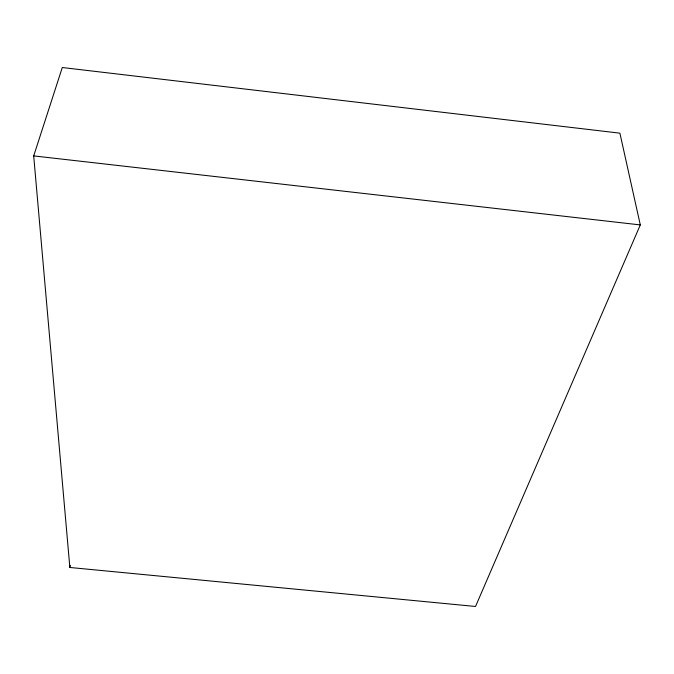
<?xml version="1.0" encoding="UTF-8"?>
<svg xmlns="http://www.w3.org/2000/svg" width="674" height="674" viewBox="0 0 674 674"><rect width="100%" height="100%" fill="white"/><g stroke="black" fill="none" stroke-linecap="round" stroke-linejoin="round"><path stroke-width="1.01" d="M69.852 567.474L33.7 155.905L62.286 67.526L619.895 133.166L640.3 224.914L475.524 606.474L69.852 567.474L70.281 565.419M33.7 155.905L640.3 224.914"/></g></svg>
